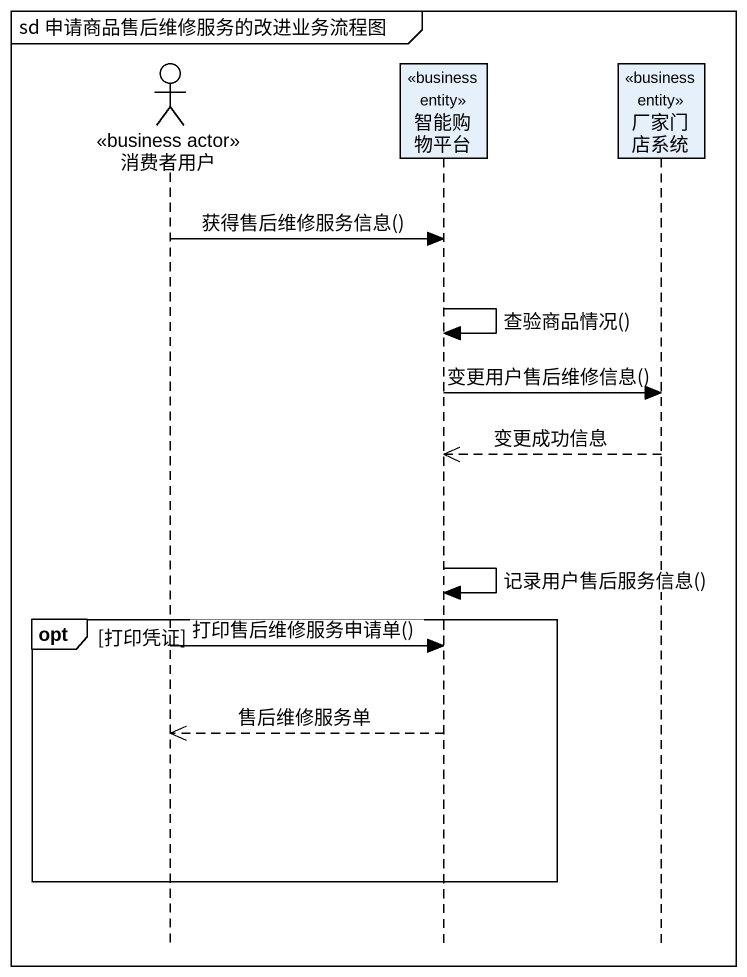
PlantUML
@startuml
mainframe sd 申请商品售后维修服务的改进业务流程图
hide footbox
actor 消费者用户 <<business actor>>
participant 智能购物平台 <<business entity>>
participant 厂家门店系统 <<business entity>>

消费者用户 -> 智能购物平台 : 获得售后维修服务信息()
智能购物平台 -> 智能购物平台 : 查验商品情况()
智能购物平台 -> 厂家门店系统 : 变更用户售后维修信息()
厂家门店系统 -->> 智能购物平台 : 变更成功信息
智能购物平台 -> 智能购物平台 : 记录用户售后服务信息()
opt 打印凭证
  消费者用户 -> 智能购物平台 : 打印售后维修服务申请单()
  智能购物平台 -->> 消费者用户 : 售后维修服务单
end
@enduml
